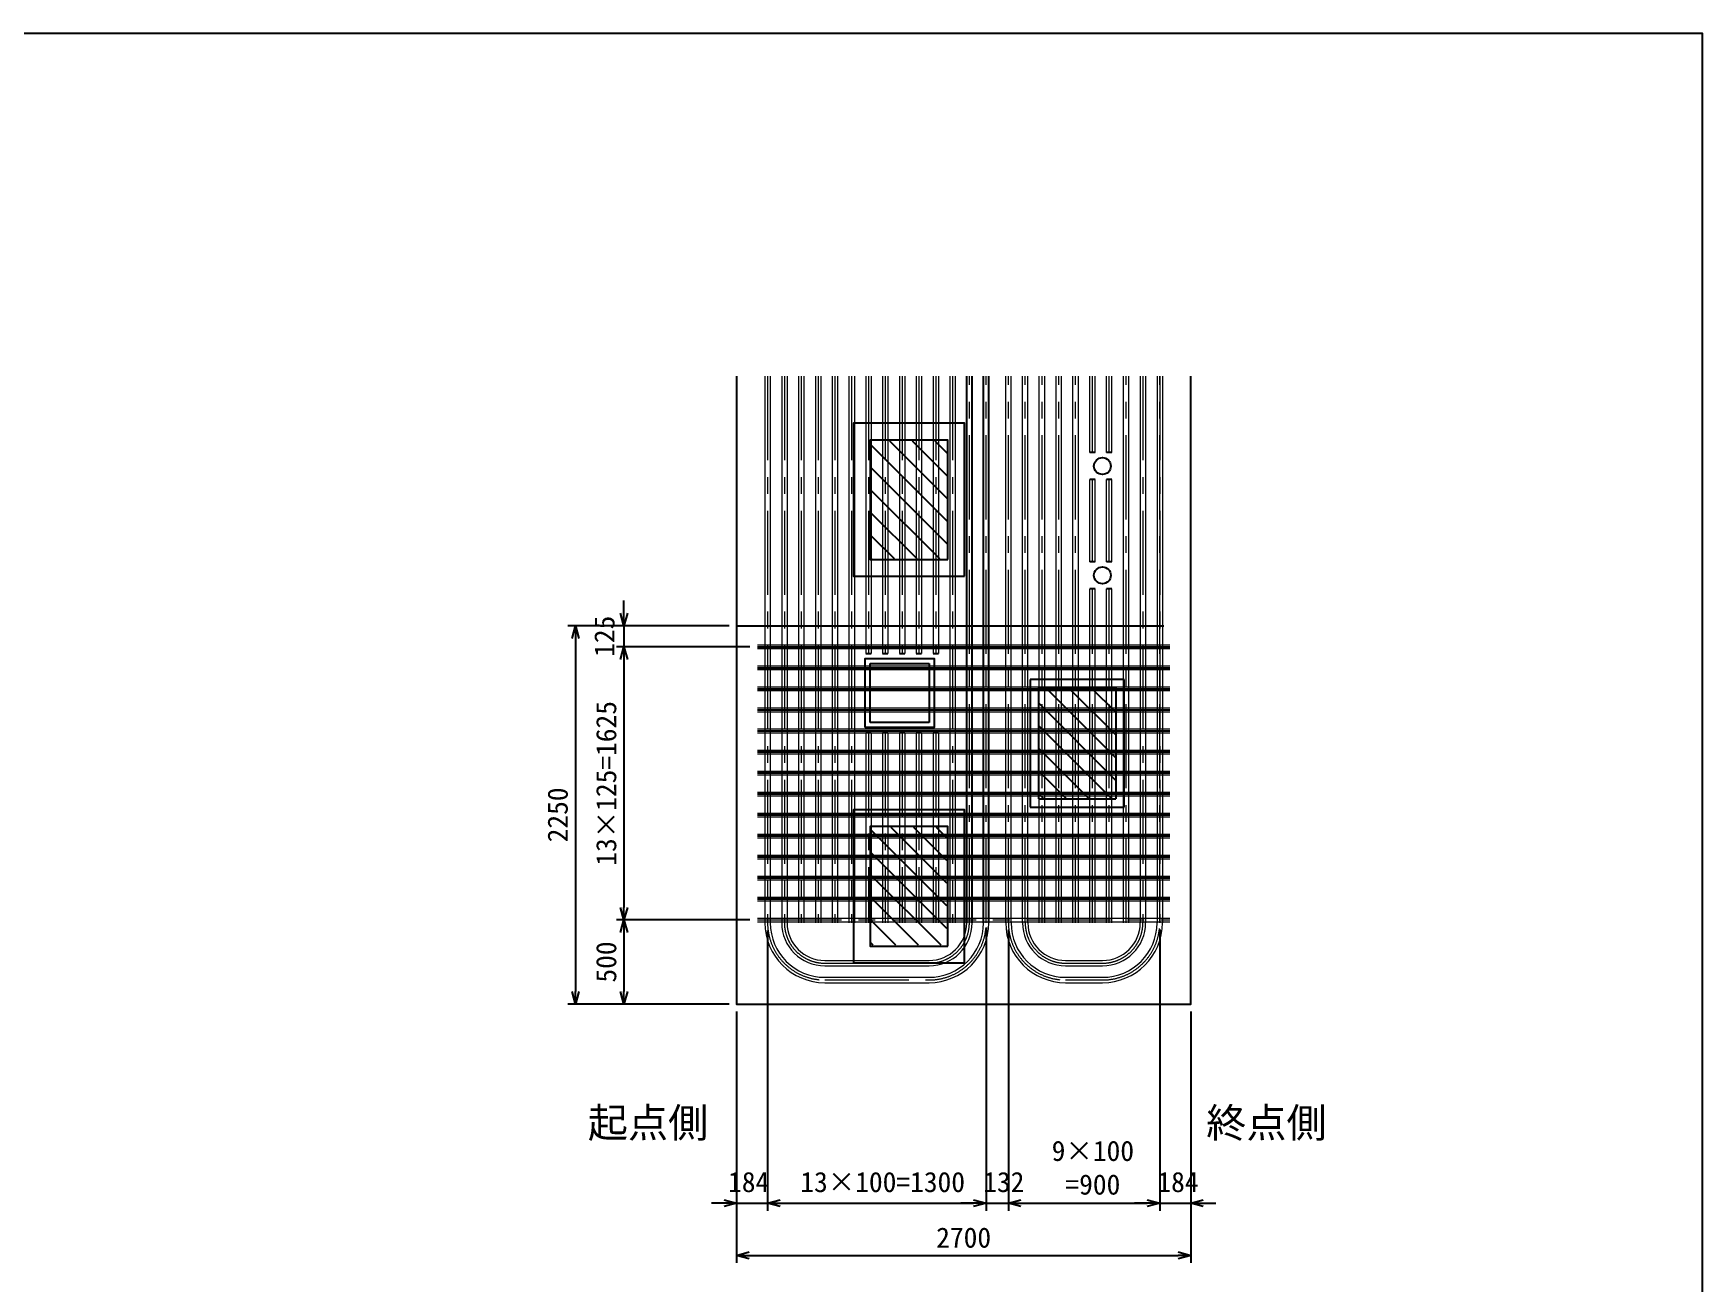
# Model space of a CAD drawing. Extents: x 851164 to 871017, y 575591 to 606015.
# Drawn here: x 861090 to 871017, y 598584 to 606015 of the extents above; entities that cross this region are included whole.
import ezdxf
from ezdxf.enums import TextEntityAlignment as Align

# ---------------------------------------------------------------- set-up
doc = ezdxf.new("R2010")
doc.units = 0
doc.header["$LTSCALE"] = 400
doc.header["$MEASUREMENT"] = 0
doc.header["$PDMODE"] = 3
doc.header["$PDSIZE"] = -5
for name, pattern in [('CENTER', [2, 1.25, -0.25, 0.25, -0.25]), ('DASHED2', [9.525, 6.35, -3.175]), ('HIDDEN', [9.525, 6.35, -3.175])]:
    doc.linetypes.add(name, pattern=pattern)
doc.layers.get('DEFPOINTS').update_dxf_attribs({"color": 53})
doc.layers.add('D-BMK', color=2, linetype='CENTER', lineweight=18)
for name, color, linetype in [('D-STR-STR1', 4, 'Continuous'), ('D-STR-STR1-下部工', 1, 'Continuous'), ('D-STR-TXT', 3, 'Continuous'), ('DIM', 6, 'Continuous'), ('寸法', 4, 'Continuous'), ('帯筋', 2, 'Continuous')]:
    doc.layers.add(name, color=color, linetype=linetype)
doc.styles.add('MSゴシック_10', font='MS Gothic.ttf')
doc.styles.add('明朝', font='')
doc.styles.get('明朝').set_extended_font_data('MS Mincho')
doc.dimstyles.new('201', dxfattribs={"dimscale": 1.5, "dimtxt": 80, "dimasz": 50, "dimexe": 30, "dimexo": 30, "dimgap": 30, "dimtad": 1, "dimdec": 0, "dimdsep": 46, "dimtxsty": '明朝', "dimblk": 'OPEN30', "dimcen": 2.5, "dimclrd": 4, "dimclre": 4, "dimclrt": 6, "dimadec": 0, "dimazin": 0, "dimtfac": 1, "dimtdec": 0, "dimtmove": 2, "dimatfit": 3, "dimldrblk": 'OPEN30', "dimfxl": 1, "dimfrac": 2, "dimarcsym": 0})
pattern_1 = [(315, (823897.84, 702585.62), (67.35192, 67.35192), [])]

# ---------------------------------------------------------------- blocks, each defined once
blk = doc.blocks.new('_Open30')
at = {"color": 0, "linetype": 'ByBlock', "lineweight": -2}
for p, q in [((-1, 0.27), (0, 0)), ((0, 0), (-1, -0.27)), ((0, 0), (-1, 0))]:
    blk.add_line(p, q, dxfattribs=at)
blk = doc.blocks.new('*D2681')
at = {"layer": 'DEFPOINTS', "color": 0}
for p in [(865272.6, 600241.2), (867972.6, 600241.2), (867972.6, 598746)]:
    blk.add_point(p, dxfattribs=at)
at = {"layer": '寸法', "color": 1, "lineweight": -2}
for p, q in [((865272.6, 600196.2), (865272.6, 598701)), ((867972.6, 600196.2), (867972.6, 598701)), ((865347.6, 598746), (867897.6, 598746))]:
    blk.add_line(p, q, dxfattribs=at)
at = {"layer": '寸法', "color": 1, "lineweight": -2, "xscale": 75, "yscale": 75, "zscale": 75, "rotation": 180}
blk.add_blockref('_Open30', (865272.6, 598746), dxfattribs=at)
at = {"layer": '寸法', "color": 1, "lineweight": -2, "xscale": 75, "yscale": 75, "zscale": 75}
blk.add_blockref('_Open30', (867972.6, 598746), dxfattribs=at)
at = {"layer": '寸法', "color": 7, "insert": (866622.6, 598851), "char_height": 120, "attachment_point": 5, "style": '明朝'}
blk.add_mtext('2700', dxfattribs=at)
blk = doc.blocks.new('*D2682')
at = {"layer": 'DEFPOINTS', "color": 0}
for p in [(865456.6, 600679.2), (865272.6, 600241.2), (865456.6, 599056.2)]:
    blk.add_point(p, dxfattribs=at)
at = {"layer": '寸法', "color": 1, "lineweight": -2}
for p, q in [((865456.6, 600634.2), (865456.6, 599011.2)), ((865272.6, 600196.2), (865272.6, 599011.2)), ((865197.6, 599056.2), (865122.6, 599056.2)), ((865272.6, 599056.2), (865456.6, 599056.2)), ((865531.6, 599056.2), (865606.6, 599056.2))]:
    blk.add_line(p, q, dxfattribs=at)
at = {"layer": '寸法', "color": 1, "lineweight": -2, "xscale": 75, "yscale": 75, "zscale": 75}
blk.add_blockref('_Open30', (865272.6, 599056.2), dxfattribs=at)
at = {"layer": '寸法', "color": 1, "lineweight": -2, "xscale": 75, "yscale": 75, "zscale": 75, "rotation": 180}
blk.add_blockref('_Open30', (865456.6, 599056.2), dxfattribs=at)
at = {"layer": '寸法', "color": 7, "insert": (865344.1, 599181.6), "char_height": 120, "attachment_point": 5, "style": '明朝'}
blk.add_mtext('184', dxfattribs=at)
blk = doc.blocks.new('*D2683')
at = {"layer": 'DEFPOINTS', "color": 0}
for p in [(867788.6, 600730.2), (867972.6, 600241.2), (867972.6, 599056.2)]:
    blk.add_point(p, dxfattribs=at)
at = {"layer": '寸法', "color": 1, "lineweight": -2}
for p, q in [((867788.6, 600685.2), (867788.6, 599011.2)), ((867972.6, 600196.2), (867972.6, 599011.2)), ((867713.6, 599056.2), (867638.6, 599056.2)), ((867788.6, 599056.2), (867972.6, 599056.2)), ((868047.6, 599056.2), (868122.6, 599056.2))]:
    blk.add_line(p, q, dxfattribs=at)
at = {"layer": '寸法', "color": 1, "lineweight": -2, "xscale": 75, "yscale": 75, "zscale": 75}
blk.add_blockref('_Open30', (867788.6, 599056.2), dxfattribs=at)
at = {"layer": '寸法', "color": 1, "lineweight": -2, "xscale": 75, "yscale": 75, "zscale": 75, "rotation": 180}
blk.add_blockref('_Open30', (867972.6, 599056.2), dxfattribs=at)
at = {"layer": '寸法', "color": 7, "insert": (867897.2, 599181.6), "char_height": 120, "attachment_point": 5, "style": '明朝'}
blk.add_mtext('184', dxfattribs=at)
blk = doc.blocks.new('*D2684')
at = {"layer": 'DEFPOINTS', "color": 0}
for p in [(865456.6, 600724.2), (866756.6, 600741.2), (866756.6, 599056.2)]:
    blk.add_point(p, dxfattribs=at)
at = {"layer": '寸法', "color": 1, "lineweight": -2}
for p, q in [((865456.6, 600679.2), (865456.6, 599011.2)), ((866756.6, 600696.2), (866756.6, 599011.2)), ((865531.6, 599056.2), (866681.6, 599056.2))]:
    blk.add_line(p, q, dxfattribs=at)
at = {"layer": '寸法', "color": 1, "lineweight": -2, "xscale": 75, "yscale": 75, "zscale": 75, "rotation": 180}
blk.add_blockref('_Open30', (865456.6, 599056.2), dxfattribs=at)
at = {"layer": '寸法', "color": 1, "lineweight": -2, "xscale": 75, "yscale": 75, "zscale": 75}
blk.add_blockref('_Open30', (866756.6, 599056.2), dxfattribs=at)
at = {"layer": '寸法', "color": 7, "insert": (866141, 599181.6), "char_height": 120, "attachment_point": 5, "style": '明朝'}
blk.add_mtext('13×100=1300', dxfattribs=at)
blk = doc.blocks.new('*D2685')
at = {"layer": 'DEFPOINTS', "color": 0}
for p in [(866888.6, 600730.2), (866756.6, 600241.2), (866888.6, 599056.2)]:
    blk.add_point(p, dxfattribs=at)
at = {"layer": '寸法', "color": 1, "lineweight": -2}
for p, q in [((866888.6, 600685.2), (866888.6, 599011.2)), ((866756.6, 600196.2), (866756.6, 599011.2)), ((866681.6, 599056.2), (866606.6, 599056.2)), ((866756.6, 599056.2), (866888.6, 599056.2)), ((866963.6, 599056.2), (867038.6, 599056.2))]:
    blk.add_line(p, q, dxfattribs=at)
at = {"layer": '寸法', "color": 1, "lineweight": -2, "xscale": 75, "yscale": 75, "zscale": 75}
blk.add_blockref('_Open30', (866756.6, 599056.2), dxfattribs=at)
at = {"layer": '寸法', "color": 1, "lineweight": -2, "xscale": 75, "yscale": 75, "zscale": 75, "rotation": 180}
blk.add_blockref('_Open30', (866888.6, 599056.2), dxfattribs=at)
at = {"layer": '寸法', "color": 7, "insert": (866861.1, 599181.6), "char_height": 120, "attachment_point": 5, "style": '明朝'}
blk.add_mtext('132', dxfattribs=at)
blk = doc.blocks.new('*D2686')
at = {"layer": 'DEFPOINTS', "color": 0}
for p in [(866888.6, 600724.2), (867788.6, 600241.2), (867788.6, 599056.2)]:
    blk.add_point(p, dxfattribs=at)
at = {"layer": '寸法', "color": 1, "lineweight": -2}
for p, q in [((866888.6, 600679.2), (866888.6, 599011.2)), ((867788.6, 600196.2), (867788.6, 599011.2)), ((866963.6, 599056.2), (867713.6, 599056.2))]:
    blk.add_line(p, q, dxfattribs=at)
at = {"layer": '寸法', "color": 1, "lineweight": -2, "xscale": 75, "yscale": 75, "zscale": 75, "rotation": 180}
blk.add_blockref('_Open30', (866888.6, 599056.2), dxfattribs=at)
at = {"layer": '寸法', "color": 1, "lineweight": -2, "xscale": 75, "yscale": 75, "zscale": 75}
blk.add_blockref('_Open30', (867788.6, 599056.2), dxfattribs=at)
at = {"layer": '寸法', "color": 7, "insert": (867391, 599266.7), "char_height": 120, "attachment_point": 5, "style": '明朝'}
blk.add_mtext('9×100\\P=900', dxfattribs=at)
blk = doc.blocks.new('*D2696')
at = {"layer": 'DEFPOINTS', "color": 0}
for p in [(865272.6, 602491.2), (864314.2, 600241.2), (865272.6, 600241.2)]:
    blk.add_point(p, dxfattribs=at)
at = {"layer": '寸法', "color": 1, "lineweight": -2}
for p, q in [((865227.6, 602491.2), (864269.2, 602491.2)), ((864314.2, 602416.2), (864314.2, 600316.2)), ((865227.6, 600241.2), (864269.2, 600241.2))]:
    blk.add_line(p, q, dxfattribs=at)
at = {"layer": '寸法', "color": 1, "lineweight": -2, "xscale": 75, "yscale": 75, "zscale": 75}
for p, rotation in [((864314.2, 602491.2), 90), ((864314.2, 600241.2), 270)]:
    blk.add_blockref('_Open30', p, dxfattribs=dict(at, rotation=rotation))
at = {"layer": '寸法', "color": 7, "insert": (864209.2, 601366.2), "char_height": 120, "attachment_point": 5, "rotation": 90, "style": '明朝'}
blk.add_mtext('2250', dxfattribs=at)
blk = doc.blocks.new('*D2697')
at = {"layer": 'DEFPOINTS', "color": 0}
for p in [(865396.6, 600741.2), (864602.7, 600241.2), (865272.6, 600241.2)]:
    blk.add_point(p, dxfattribs=at)
at = {"layer": '寸法', "color": 1, "lineweight": -2}
for p, q in [((865351.6, 600741.2), (864557.7, 600741.2)), ((864602.7, 600666.2), (864602.7, 600316.2)), ((865227.6, 600241.2), (864557.7, 600241.2))]:
    blk.add_line(p, q, dxfattribs=at)
at = {"layer": '寸法', "color": 1, "lineweight": -2, "xscale": 75, "yscale": 75, "zscale": 75}
for p, rotation in [((864602.7, 600741.2), 90), ((864602.7, 600241.2), 270)]:
    blk.add_blockref('_Open30', p, dxfattribs=dict(at, rotation=rotation))
at = {"layer": '寸法', "color": 7, "insert": (864497.7, 600491.2), "char_height": 120, "attachment_point": 5, "rotation": 90, "style": '明朝'}
blk.add_mtext('500', dxfattribs=at)
blk = doc.blocks.new('*D2698')
at = {"layer": 'DEFPOINTS', "color": 0}
for p in [(865396.6, 602366.2), (864602.7, 600741.2), (865272.6, 600741.2)]:
    blk.add_point(p, dxfattribs=at)
at = {"layer": '寸法', "color": 1, "lineweight": -2}
for p, q in [((865351.6, 602366.2), (864557.7, 602366.2)), ((864602.7, 602291.2), (864602.7, 600816.2)), ((865227.6, 600741.2), (864557.7, 600741.2))]:
    blk.add_line(p, q, dxfattribs=at)
at = {"layer": '寸法', "color": 1, "lineweight": -2, "xscale": 75, "yscale": 75, "zscale": 75}
for p, rotation in [((864602.7, 602366.2), 90), ((864602.7, 600741.2), 270)]:
    blk.add_blockref('_Open30', p, dxfattribs=dict(at, rotation=rotation))
at = {"layer": '寸法', "color": 7, "insert": (864497.7, 601553.7), "char_height": 120, "attachment_point": 5, "rotation": 90, "style": '明朝'}
blk.add_mtext('13×125=1625', dxfattribs=at)
blk = doc.blocks.new('*D2699')
at = {"layer": 'DEFPOINTS', "color": 0}
for p in [(865272.6, 602491.2), (864602.7, 602366.2), (865272.6, 602366.2)]:
    blk.add_point(p, dxfattribs=at)
at = {"layer": '寸法', "color": 1, "lineweight": -2}
for p, q in [((864602.7, 602566.2), (864602.7, 602641.2)), ((865227.6, 602491.2), (864557.7, 602491.2)), ((864602.7, 602491.2), (864602.7, 602366.2)), ((865227.6, 602366.2), (864557.7, 602366.2)), ((864602.7, 602291.2), (864602.7, 602216.2))]:
    blk.add_line(p, q, dxfattribs=at)
at = {"layer": '寸法', "color": 1, "lineweight": -2, "xscale": 75, "yscale": 75, "zscale": 75}
for p, rotation in [((864602.7, 602491.2), 270), ((864602.7, 602366.2), 90)]:
    blk.add_blockref('_Open30', p, dxfattribs=dict(at, rotation=rotation))
at = {"layer": '寸法', "color": 7, "insert": (864487.2, 602428.7), "char_height": 120, "attachment_point": 5, "rotation": 90, "style": '明朝'}
blk.add_mtext('125', dxfattribs=at)

msp = doc.modelspace()

# ---------------------------------------------------------------- hatches: boundary and pattern name
at = {"layer": 'D-STR-STR1-下部工'}
h = msp.add_hatch(dxfattribs=at)
h.set_pattern_fill('ANSI31', color=4, scale=30, angle=270, style=0)
h.set_pattern_definition(pattern_1)
h.paths.add_polyline_path([(866072.6, 603591.2), (866522.6, 603591.2), (866522.6, 602891.2), (866072.6, 602891.2)])
h = msp.add_hatch(dxfattribs=at)
h.set_pattern_fill('ANSI31', color=4, scale=30, angle=270, style=0)
h.set_pattern_definition(pattern_1)
h.paths.add_polyline_path([(867526.4, 602118.7), (867066.4, 602118.7), (867068.9, 601463.7), (867528.9, 601463.7)])
h = msp.add_hatch(dxfattribs=at)
h.set_pattern_fill('ANSI31', color=4, scale=30, angle=270, style=0)
h.set_pattern_definition(pattern_1)
h.paths.add_polyline_path([(866072.6, 601291.2), (866522.6, 601291.2), (866522.6, 600591.2), (866072.6, 600591.2)])

# ---------------------------------------------------------------- linework, layer by layer
at = {"layer": 'D-BMK', "color": 7, "linetype": 'ByBlock'}
for p, q in [((865440.6, 603975.7), (865440.6, 600724.2)), ((865472.6, 603975.7), (865472.6, 600724.2)), ((865540.6, 603975.7), (865540.6, 600724.2)), ((865572.6, 603975.7), (865572.6, 600724.2)), ((866872.6, 600724.2), (866872.6, 603975.7)), ((866904.6, 600724.2), (866904.6, 603975.7)), ((866972.6, 600724.2), (866972.6, 603975.7)), ((867004.6, 600724.2), (867004.6, 603975.7)), ((867672.6, 603975.7), (867672.6, 600724.2)), ((867704.6, 603975.7), (867704.6, 600724.2)), ((867772.6, 603975.7), (867772.6, 600724.2)), ((867804.6, 603975.7), (867804.6, 600724.2)), ((865796.6, 600500.2), (866416.6, 600500.2)), ((865796.6, 600468.2), (866416.6, 600468.2)), ((867228.6, 600500.2), (867448.6, 600500.2)), ((867228.6, 600468.2), (867448.6, 600468.2)), ((865796.6, 600400.2), (866416.6, 600400.2)), ((865796.6, 600368.2), (866416.6, 600368.2)), ((867228.6, 600400.2), (867448.6, 600400.2)), ((867228.6, 600368.2), (867448.6, 600368.2))]:
    msp.add_line(p, q, dxfattribs=at)
at = {"layer": 'D-BMK', "color": 1, "linetype": 'CENTER'}
for p, q in [((865456.6, 603975.7), (865456.6, 600724.2)), ((865556.6, 603975.7), (865556.6, 600724.2)), ((865656.6, 603975.7), (865656.6, 600724.2)), ((865756.6, 603975.7), (865756.6, 600724.2)), ((865856.6, 603975.7), (865856.6, 600724.2)), ((865956.6, 603975.7), (865956.6, 600724.2)), ((866056.6, 603975.7), (866056.6, 602326.2)), ((866156.6, 603975.7), (866156.6, 602326.2)), ((866256.6, 603975.7), (866256.6, 602326.2)), ((866356.6, 603975.7), (866356.6, 602326.2)), ((866456.6, 603975.7), (866456.6, 602326.2)), ((866556.6, 603975.7), (866556.6, 600724.2)), ((866656.6, 600724.2), (866656.6, 603975.7)), ((866756.6, 600724.2), (866756.6, 603975.7)), ((866888.6, 600724.2), (866888.6, 603975.7)), ((866988.6, 600724.2), (866988.6, 603975.7)), ((867088.6, 600724.2), (867088.6, 603975.7)), ((867188.6, 600724.2), (867188.6, 603975.7)), ((867288.6, 600724.2), (867288.6, 603975.7)), ((867388.6, 603521.2), (867388.6, 603975.7)), ((867488.6, 603521.2), (867488.6, 603975.7)), ((867588.6, 600724.2), (867588.6, 603975.7)), ((867688.6, 603975.7), (867688.6, 600724.2)), ((867788.6, 600724.2), (867788.6, 603975.7)), ((867788.6, 603975.7), (867788.6, 600724.2)), ((867388.6, 602871.2), (867388.6, 603361.3)), ((867488.6, 602871.2), (867488.6, 603361.3)), ((867388.6, 600724.2), (867388.6, 602711.3)), ((867488.6, 600724.2), (867488.6, 602711.3)), ((866056.6, 601856.2), (866056.6, 600724.2)), ((866156.6, 601856.2), (866156.6, 600724.2)), ((866256.6, 601856.2), (866256.6, 600724.2)), ((866356.6, 601856.2), (866356.6, 600724.2)), ((866456.6, 601856.2), (866456.6, 600724.2)), ((865396.6, 600741.2), (867848.6, 600741.2)), ((865796.6, 600484.2), (866416.6, 600484.2)), ((867228.6, 600484.2), (867448.6, 600484.2)), ((865796.6, 600384.2), (866416.6, 600384.2)), ((867228.6, 600384.2), (867448.6, 600384.2))]:
    msp.add_line(p, q, dxfattribs=at)
at = {"layer": 'D-BMK', "color": 2, "linetype": 'ByBlock'}
for p, q in [((865640.6, 603975.7), (865640.6, 600724.2)), ((865672.6, 603975.7), (865672.6, 600724.2)), ((865740.6, 603975.7), (865740.6, 600724.2)), ((865772.6, 603975.7), (865772.6, 600724.2)), ((865840.6, 603975.7), (865840.6, 600724.2)), ((865872.6, 603975.7), (865872.6, 600724.2)), ((865940.6, 603975.7), (865940.6, 600724.2)), ((865972.6, 603975.7), (865972.6, 600724.2)), ((866040.6, 603975.7), (866040.6, 602326.2)), ((866072.6, 603975.7), (866072.6, 602326.2)), ((866140.6, 603975.7), (866140.6, 602326.2)), ((866172.6, 603975.7), (866172.6, 602326.2)), ((866240.6, 603975.7), (866240.6, 602326.2)), ((866272.6, 603975.7), (866272.6, 602326.2)), ((866340.6, 603975.7), (866340.6, 602326.2)), ((866372.6, 603975.7), (866372.6, 602326.2)), ((866440.6, 603975.7), (866440.6, 602326.2)), ((866472.6, 603975.7), (866472.6, 602326.2)), ((866540.6, 603975.7), (866540.6, 600724.2)), ((866572.6, 603975.7), (866572.6, 600724.2)), ((867072.6, 600724.2), (867072.6, 603975.7)), ((867104.6, 600724.2), (867104.6, 603975.7)), ((867172.6, 600724.2), (867172.6, 603975.7)), ((867204.6, 600724.2), (867204.6, 603975.7)), ((867272.6, 600724.2), (867272.6, 603975.7)), ((867304.6, 600724.2), (867304.6, 603975.7)), ((867372.6, 603521.2), (867372.6, 603975.7)), ((867404.6, 603521.2), (867404.6, 603975.7)), ((867472.6, 603521.2), (867472.6, 603975.7)), ((867504.6, 603521.2), (867504.6, 603975.7)), ((867572.6, 600724.2), (867572.6, 603975.7)), ((867604.6, 600724.2), (867604.6, 603975.7)), ((867372.6, 602871.2), (867372.6, 603361.3)), ((867404.6, 602871.2), (867404.6, 603361.3)), ((867472.6, 602871.2), (867472.6, 603361.3)), ((867504.6, 602871.2), (867504.6, 603361.3)), ((867372.6, 600724.2), (867372.6, 602711.3)), ((867404.6, 600724.2), (867404.6, 602711.3)), ((867472.6, 600724.2), (867472.6, 602711.3)), ((867504.6, 600724.2), (867504.6, 602711.3)), ((866040.6, 601856.2), (866040.6, 600724.2)), ((866072.6, 601856.2), (866072.6, 600724.2)), ((866140.6, 601856.2), (866140.6, 600724.2)), ((866172.6, 601856.2), (866172.6, 600724.2)), ((866240.6, 601856.2), (866240.6, 600724.2)), ((866272.6, 601856.2), (866272.6, 600724.2)), ((866340.6, 601856.2), (866340.6, 600724.2)), ((866372.6, 601856.2), (866372.6, 600724.2)), ((866440.6, 601856.2), (866440.6, 600724.2)), ((866472.6, 601856.2), (866472.6, 600724.2))]:
    msp.add_line(p, q, dxfattribs=at)
at = {"layer": 'D-BMK', "color": 6, "linetype": 'ByBlock'}
for p, q in [((865396.6, 602377.2), (867848.6, 602377.2)), ((865396.6, 602355.2), (867848.6, 602355.2)), ((865396.6, 602252.2), (867848.6, 602252.2)), ((865396.6, 602230.2), (867848.6, 602230.2)), ((865396.6, 602127.2), (867848.6, 602127.2)), ((865396.6, 602105.2), (867848.6, 602105.2)), ((865396.6, 602002.2), (867848.6, 602002.2)), ((865396.6, 601980.2), (867848.6, 601980.2)), ((865396.6, 601877.2), (867848.6, 601877.2)), ((865396.6, 601855.2), (867848.6, 601855.2)), ((865396.6, 601752.2), (867848.6, 601752.2)), ((865396.6, 601730.2), (867848.6, 601730.2)), ((865396.6, 601627.2), (867848.6, 601627.2)), ((865396.6, 601605.2), (867848.6, 601605.2)), ((865396.6, 601502.2), (867848.6, 601502.2)), ((865396.6, 601480.2), (867848.6, 601480.2)), ((865396.6, 601377.2), (867848.6, 601377.2)), ((865396.6, 601355.2), (867848.6, 601355.2)), ((865396.6, 601252.2), (867848.6, 601252.2)), ((865396.6, 601230.2), (867848.6, 601230.2)), ((865396.6, 601127.2), (867848.6, 601127.2)), ((865396.6, 601105.2), (867848.6, 601105.2)), ((865396.6, 601002.2), (867848.6, 601002.2)), ((865396.6, 600980.2), (867848.6, 600980.2)), ((865396.6, 600877.2), (867848.6, 600877.2)), ((865396.6, 600855.2), (867848.6, 600855.2)), ((865396.6, 600752.2), (867848.6, 600752.2)), ((865396.6, 600730.2), (867848.6, 600730.2))]:
    msp.add_line(p, q, dxfattribs=at)
at = {"layer": 'D-BMK', "color": 7, "linetype": 'ByBlock'}
for centre, radius, start, end in [((865796.6, 600724.2), 356, 180, 270), ((865796.6, 600724.2), 324, 180, 270), ((865796.6, 600724.2), 256, 180, 270), ((865796.6, 600724.2), 224, 180, 270), ((866416.6, 600724.2), 256, 270, 0), ((866416.6, 600724.2), 224, 270, 0), ((866416.6, 600724.2), 356, 270, 0), ((866416.6, 600724.2), 324, 270, 0), ((867228.6, 600724.2), 356, 180, 270), ((867228.6, 600724.2), 324, 180, 270), ((867228.6, 600724.2), 256, 180, 270), ((867228.6, 600724.2), 224, 180, 270), ((867448.6, 600724.2), 256, 270, 0), ((867448.6, 600724.2), 224, 270, 0), ((867448.6, 600724.2), 356, 270, 0), ((867448.6, 600724.2), 324, 270, 0)]:
    msp.add_arc(centre, radius, start, end, dxfattribs=at)
at = {"layer": 'D-BMK', "color": 1, "linetype": 'CENTER'}
for centre, radius, start, end in [((865796.6, 600724.2), 340, 180, 270), ((865796.6, 600724.2), 240, 180, 270), ((866416.6, 600724.2), 340, 270, 0), ((866416.6, 600724.2), 240, 270, 0), ((867228.6, 600724.2), 340, 180, 270), ((867228.6, 600724.2), 240, 180, 270), ((867448.6, 600724.2), 340, 270, 0), ((867448.6, 600724.2), 240, 270, 0)]:
    msp.add_arc(centre, radius, start, end, dxfattribs=at)
at = {"layer": 'D-STR-STR1', "color": 1, "linetype": 'Continuous'}
for points in [[(866627.6, 602786.2), (866627.6, 603696.2), (865967.6, 603696.2), (865967.6, 602786.2)], [(866527.6, 602886.2), (866527.6, 603596.2), (866067.6, 603596.2), (866067.6, 602886.2)], [(866627.6, 600486.2), (866627.6, 601396.2), (865967.6, 601396.2), (865967.6, 600486.2)], [(866527.6, 600586.2), (866527.6, 601296.2), (866067.6, 601296.2), (866067.6, 600586.2)]]:
    msp.add_lwpolyline(points, close=True, dxfattribs=at)
for centre in [(867447.6, 603441.2), (867447.6, 602791.2)]:
    msp.add_circle(centre, 50, dxfattribs=at)
at = {"layer": 'D-STR-STR1-下部工'}
for p, q in [((867017.6, 602171.2), (867017.6, 601411.2)), ((867577.6, 602171.2), (867017.6, 602171.2)), ((867577.6, 601411.2), (867577.6, 602171.2)), ((867067.6, 602121.2), (867067.6, 601461.2)), ((867067.6, 602121.2), (867527.6, 602121.2)), ((867527.6, 602121.2), (867527.6, 601461.2)), ((867067.6, 601461.2), (867527.6, 601461.2)), ((867017.6, 601411.2), (867577.6, 601411.2))]:
    msp.add_line(p, q, dxfattribs=at)
at = {"layer": 'D-STR-STR1-下部工', "color": 3}
msp.add_lwpolyline([(865272.6, 603975.7), (865272.6, 600241.2), (867972.6, 600241.2), (867972.6, 603975.7)], dxfattribs=at)
at = {"layer": 'D-STR-STR1-下部工'}
msp.add_lwpolyline([(866037.6, 601886.2), (866037.6, 602296.2), (866447.6, 602296.2), (866447.6, 601886.2)], close=True, dxfattribs=at)
at = {"layer": 'D-STR-STR1-下部工', "color": 4, "linetype": 'HIDDEN'}
msp.add_lwpolyline([(866067.6, 601916.2), (866067.6, 602266.2), (866417.6, 602266.2), (866417.6, 601916.2)], close=True, dxfattribs=at)
at = {"layer": 'DIM'}
msp.add_lwpolyline([(851164, 606015), (851164, 575591), (871017, 575591), (871017, 606015)], close=True, dxfattribs=at)
at = {"layer": '帯筋', "color": 7}
for p, q in [((866640.6, 600724.2), (866640.6, 603975.7)), ((866672.6, 600724.2), (866672.6, 603975.7)), ((866740.6, 600724.2), (866740.6, 603975.7)), ((866772.6, 600724.2), (866772.6, 603975.7))]:
    msp.add_line(p, q, dxfattribs=at)
at = {"layer": '帯筋', "color": 2}
for p, q in [((867404.6, 603521.2), (867372.6, 603521.2)), ((867504.6, 603521.2), (867472.6, 603521.2)), ((867404.6, 603361.3), (867372.6, 603361.3)), ((867504.6, 603361.3), (867472.6, 603361.3)), ((867404.6, 602871.2), (867372.6, 602871.2)), ((867504.6, 602871.2), (867472.6, 602871.2)), ((867404.6, 602711.3), (867372.6, 602711.3)), ((867504.6, 602711.3), (867472.6, 602711.3)), ((866040.6, 602326.2), (866072.6, 602326.2)), ((866140.6, 602326.2), (866172.6, 602326.2)), ((866240.6, 602326.2), (866272.6, 602326.2)), ((866340.6, 602326.2), (866372.6, 602326.2)), ((866440.6, 602326.2), (866472.6, 602326.2)), ((866040.6, 601856.2), (866072.6, 601856.2)), ((866140.6, 601856.2), (866172.6, 601856.2)), ((866240.6, 601856.2), (866272.6, 601856.2)), ((866340.6, 601856.2), (866372.6, 601856.2)), ((866440.6, 601856.2), (866472.6, 601856.2))]:
    msp.add_line(p, q, dxfattribs=at)
at = {"layer": '帯筋', "color": 3, "linetype": 'DASHED2'}
msp.add_line((865272.6, 602491.2), (867972.6, 602491.2), dxfattribs=at)
at = {"layer": '帯筋', "color": 1}
for p, q in [((865396.6, 602366.2), (867848.6, 602366.2)), ((865396.6, 602241.2), (867848.6, 602241.2)), ((865396.6, 602116.2), (867848.6, 602116.2)), ((865396.6, 601991.2), (867848.6, 601991.2)), ((865396.6, 601866.2), (867848.6, 601866.2)), ((865396.6, 601741.2), (867848.6, 601741.2)), ((865396.6, 601616.2), (867848.6, 601616.2)), ((865396.6, 601491.2), (867848.6, 601491.2)), ((865396.6, 601366.2), (867848.6, 601366.2)), ((865396.6, 601241.2), (867848.6, 601241.2)), ((865396.6, 601116.2), (867848.6, 601116.2)), ((865396.6, 600991.2), (867848.6, 600991.2)), ((865396.6, 600866.2), (867848.6, 600866.2))]:
    msp.add_line(p, q, dxfattribs=at)

# ---------------------------------------------------------------- texts
at = {"layer": 'D-STR-TXT', "style": 'MSゴシック_10'}
for s, p in [('起点側', (864745.7, 599537.1)), ('終点側', (868423.1, 599537.1))]:
    msp.add_text(s, height=175, dxfattribs=at).set_placement(p, align=Align.MIDDLE)

# ---------------------------------------------------------------- dimensions: what is measured, and where the dimension line sits
at = {"layer": '寸法'}
dim = msp.add_linear_dim(base=(864602.7, 602366.2), p1=(865272.6, 602491.2), p2=(865272.6, 602366.2), angle=270, dimstyle='201', override={"dimclrd": 1, "dimclre": 1, "dimclrt": 7}, dxfattribs=at)
dim.commit()
dim.dimension.update_dxf_attribs({"geometry": '*D2699', "text_midpoint": (864487.2, 602428.7), "dimtype": 160})
for base, p1, picture, middle in [((864314.2, 600241.2), (865272.6, 602491.2), '*D2696', (864209.2, 601366.2)), ((864602.7, 600241.2), (865396.6, 600741.2), '*D2697', (864497.7, 600491.2))]:
    dim = msp.add_linear_dim(base=base, p1=p1, p2=(865272.6, 600241.2), angle=270, dimstyle='201', override={"dimclrd": 1, "dimclre": 1, "dimclrt": 7}, dxfattribs=at)
    dim.commit()
    dim.dimension.update_dxf_attribs({"geometry": picture, "text_midpoint": middle})
dim = msp.add_linear_dim(base=(864602.7, 600741.2), p1=(865396.6, 602366.2), p2=(865272.6, 600741.2), angle=270, text='13×125=<>', dimstyle='201', override={"dimclrd": 1, "dimclre": 1, "dimclrt": 7}, dxfattribs=at)
dim.commit()
dim.dimension.update_dxf_attribs({"geometry": '*D2698', "text_midpoint": (864497.7, 601553.7)})
for base, p1, p2, picture, middle in [((865456.6, 599056.2), (865272.6, 600241.2), (865456.6, 600679.2), '*D2682', (865344.1, 599181.6)), ((866888.6, 599056.2), (866756.6, 600241.2), (866888.6, 600730.2), '*D2685', (866861.1, 599181.6)), ((867972.6, 599056.2), (867788.6, 600730.2), (867972.6, 600241.2), '*D2683', (867897.2, 599181.6))]:
    dim = msp.add_linear_dim(base=base, p1=p1, p2=p2, dimstyle='201', override={"dimclrd": 1, "dimclre": 1, "dimclrt": 7}, dxfattribs=at)
    dim.commit()
    dim.dimension.update_dxf_attribs({"geometry": picture, "text_midpoint": middle, "dimtype": 160})
for base, p1, p2, text, picture, middle in [((866756.6, 599056.2), (865456.6, 600724.2), (866756.6, 600741.2), '13×100=<>', '*D2684', (866141, 599181.6)), ((867788.6, 599056.2), (866888.6, 600724.2), (867788.6, 600241.2), '9×100\\P=<>', '*D2686', (867391, 599266.7))]:
    dim = msp.add_linear_dim(base=base, p1=p1, p2=p2, text=text, dimstyle='201', override={"dimclrd": 1, "dimclre": 1, "dimclrt": 7}, dxfattribs=at)
    dim.commit()
    dim.dimension.update_dxf_attribs({"geometry": picture, "text_midpoint": middle, "dimtype": 160})
dim = msp.add_linear_dim(base=(867972.6, 598746), p1=(865272.6, 600241.2), p2=(867972.6, 600241.2), dimstyle='201', override={"dimclrd": 1, "dimclre": 1, "dimclrt": 7}, dxfattribs=at)
dim.commit()
dim.dimension.update_dxf_attribs({"geometry": '*D2681', "text_midpoint": (866622.6, 598851)})

doc.saveas('drawing.dxf')
